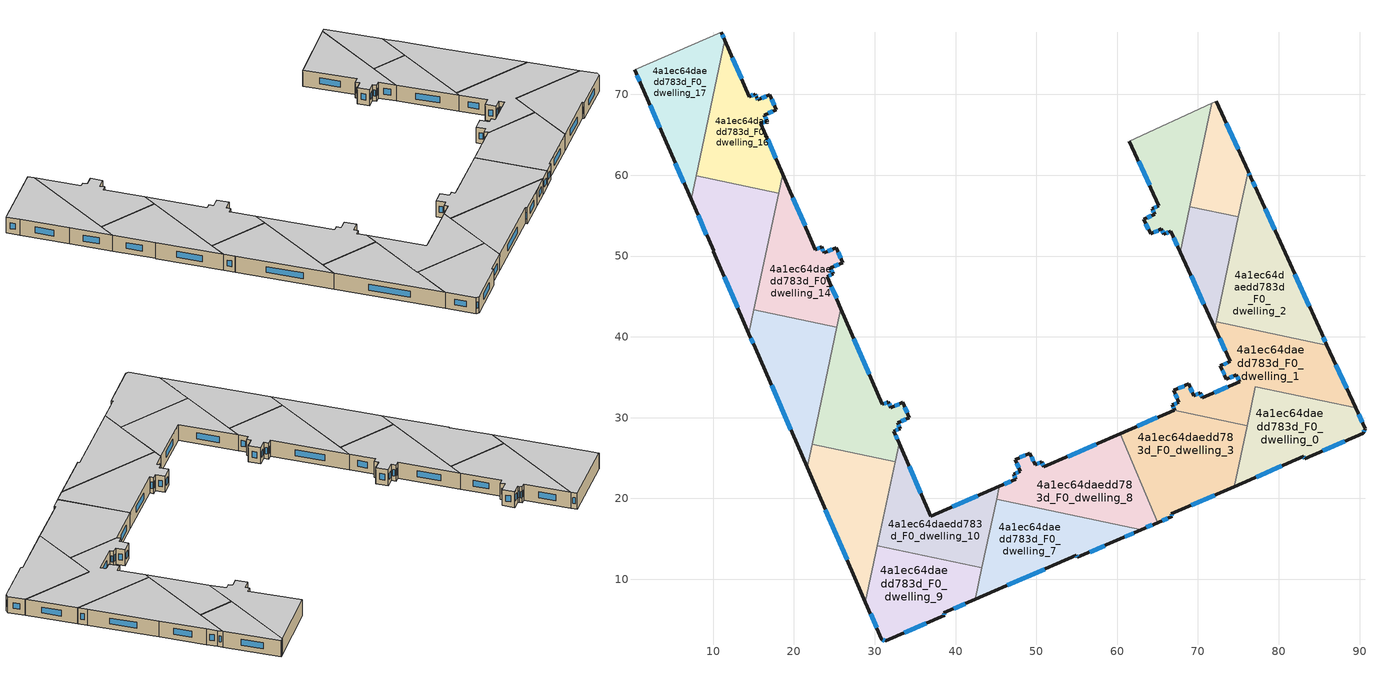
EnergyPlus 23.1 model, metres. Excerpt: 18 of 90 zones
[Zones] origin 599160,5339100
4a1ec64daedd783d_F0_dwelling_0
 floor ground (EU_floor_Construction): 89.51,31.21 90.68,28.65 90.45,28.08 83.2,24.92 83.09,25.2 74.5,21.46 77.12,33.83 z0
 wall outside (EU_wall_Construction): 74.5,21.46 83.09,25.2 83.2,24.92 90.45,28.08 90.68,28.65 89.51,31.21 z0:3
 wall to 4a1ec64daedd783d_F0_dwelling_1 (EU_wall_Construction): 89.51,31.21 77.12,33.83 76.1,29.02 z0:3
 wall to 4a1ec64daedd783d_F0_dwelling_3 (EU_wall_Construction): 76.1,29.02 74.5,21.46 z0:3
 window (EU_Window_Construction): 90.31,29.45 89.88,30.4 / 90.52,28.26 90.61,28.47 / 85.47,25.91 88.18,27.09 / 83.13,25.11 83.17,25.01 / 77.19,22.64 80.4,24.03 z0.94:2.06
 ceiling to 4a1ec64daedd783d_F1_dwelling_0 (EU_floor_Construction): 90.45,28.08 90.68,28.65 89.51,31.21 77.12,33.83 74.5,21.46 83.09,25.2 83.2,24.92 z3
4a1ec64daedd783d_F0_dwelling_1
 floor ground (EU_floor_Construction): 85.96,38.96 89.51,31.21 77.12,33.83 76.1,29.02 67.09,30.93 67.11,30.94 66.84,31.57 67.65,31.92 67.02,33.37 68.85,34.16 69.48,32.72 70.29,33.07 70.56,32.45 75.16,34.44 74.75,35.33 73.53,34.77 72.79,36.39 74.01,36.95 72.1,41.12 72.26,41.87 z0
 wall outside (EU_wall_Construction): 72.1,41.12 74.01,36.95 72.79,36.39 73.53,34.77 74.75,35.33 75.16,34.44 70.56,32.45 70.29,33.07 69.48,32.72 68.85,34.16 67.02,33.37 67.65,31.92 66.84,31.57 67.11,30.94 67.09,30.93 / 89.51,31.21 85.96,38.96 z0:3
 wall to 4a1ec64daedd783d_F0_dwelling_2 (EU_wall_Construction): 85.96,38.96 72.26,41.87 z0:3
 wall to 4a1ec64daedd783d_F0_dwelling_3 (EU_wall_Construction): 67.09,30.93 76.1,29.02 z0:3
 wall to 4a1ec64daedd783d_F0_dwelling_4 (EU_wall_Construction): 72.26,41.87 72.1,41.12 z0:3
 window (EU_Window_Construction): 67.39,31.81 67.09,31.68 / 67.22,32.91 67.45,32.37 / 68.28,33.91 67.59,33.62 / 69.28,33.17 69.05,33.71 / 70.04,32.96 69.73,32.83 / 70.48,32.64 70.38,32.87 / 73.72,33.82 72,33.07 / 74.88,35.05 75.03,34.72 / 73.92,34.94 74.37,35.15 / 73.02,35.89 73.3,35.28 / 73.62,36.78 73.17,36.57 / 72.69,39.81 73.41,38.26 / 88.4,33.64 87.07,36.53 / 66.92,31.37 67.02,31.14 z0.94:2.06
 ceiling to 4a1ec64daedd783d_F1_dwelling_1 (EU_floor_Construction): 89.51,31.21 85.96,38.96 72.26,41.87 72.1,41.12 74.01,36.95 72.79,36.39 73.53,34.77 74.75,35.33 75.16,34.44 70.56,32.45 70.29,33.07 69.48,32.72 68.85,34.16 67.02,33.37 67.65,31.92 66.84,31.57 67.11,30.94 67.09,30.93 76.1,29.02 77.12,33.83 z3
4a1ec64daedd783d_F0_dwelling_10
 floor ground (EU_floor_Construction): 45.41,21.5 43.27,11.42 30.33,14.16 33.02,26.83 36.92,17.8 z0
 wall outside (EU_wall_Construction): 45.41,21.5 36.92,17.8 33.02,26.83 z0:3
 wall to 4a1ec64daedd783d_F0_dwelling_9 (EU_wall_Construction): 30.33,14.16 43.27,11.42 z0:3
 wall to 4a1ec64daedd783d_F0_dwelling_7 (EU_wall_Construction): 43.27,11.42 45.08,19.92 z0:3
 wall to 4a1ec64daedd783d_F0_dwelling_11 (EU_wall_Construction): 32.53,24.55 30.33,14.16 z0:3
 wall to 4a1ec64daedd783d_F0_dwelling_12 (EU_wall_Construction): 33.02,26.83 32.53,24.55 z0:3
 wall to 4a1ec64daedd783d_F0_dwelling_8 (EU_wall_Construction): 45.08,19.92 45.41,21.5 z0:3
 window (EU_Window_Construction): 42.75,20.34 39.58,18.96 / 35.7,20.63 34.24,24 z0.94:2.06
 ceiling to 4a1ec64daedd783d_F1_dwelling_10 (EU_floor_Construction): 43.27,11.42 45.41,21.5 36.92,17.8 33.02,26.83 30.33,14.16 z3
4a1ec64daedd783d_F0_dwelling_11
 floor ground (EU_floor_Construction): 32.53,24.54 28.85,7.17 21.64,23.85 22.25,26.72 z0
 wall outside (EU_wall_Construction): 21.64,23.85 28.85,7.17 z0:3
 wall to 4a1ec64daedd783d_F0_dwelling_12 (EU_wall_Construction): 32.53,24.54 22.25,26.72 z0:3
 wall to 4a1ec64daedd783d_F0_dwelling_13 (EU_wall_Construction): 22.25,26.72 21.64,23.85 z0:3
 wall to 4a1ec64daedd783d_F0_dwelling_9 (EU_wall_Construction): 28.85,7.17 30.33,14.16 z0:3
 window (EU_Window_Construction): 23.9,18.63 26.59,12.4 z0.94:2.06
 ceiling to 4a1ec64daedd783d_F1_dwelling_11 (EU_floor_Construction): 28.85,7.17 32.53,24.54 22.25,26.72 21.64,23.85 z3
4a1ec64daedd783d_F0_dwelling_12
 floor ground (EU_floor_Construction): 25.81,43.5 30.94,31.64 31.7,31.97 32.01,31.24 33.49,31.88 34.3,30.01 32.82,29.37 33.14,28.64 32.38,28.31 33.02,26.83 32.53,24.54 22.25,26.72 z0
 wall outside (EU_wall_Construction): 33.02,26.83 32.38,28.31 33.14,28.64 32.82,29.37 34.3,30.01 33.49,31.88 32.01,31.24 31.7,31.97 30.94,31.64 25.81,43.5 z0:3
 wall to 4a1ec64daedd783d_F0_dwelling_14 (EU_wall_Construction): 25.81,43.5 25.32,41.2 z0:3
 wall to 4a1ec64daedd783d_F0_dwelling_13 (EU_wall_Construction): 25.32,41.2 22.25,26.73 z0:3
 window (EU_Window_Construction): 31.46,31.87 31.17,31.74 / 31.91,31.47 31.79,31.74 / 33.03,31.68 32.47,31.44 / 34.05,30.59 33.74,31.29 / 33.28,29.57 33.84,29.81 / 33.04,28.87 32.92,29.14 / 32.61,28.41 32.9,28.54 / 32.82,27.3 32.58,27.85 / 29.33,35.36 27.41,39.78 z0.94:2.06
 ceiling to 4a1ec64daedd783d_F1_dwelling_12 (EU_floor_Construction): 32.53,24.54 33.02,26.83 32.38,28.31 33.14,28.64 32.82,29.37 34.3,30.01 33.49,31.88 32.01,31.24 31.7,31.97 30.94,31.64 25.81,43.5 22.25,26.72 z3
4a1ec64daedd783d_F0_dwelling_13
 floor ground (EU_floor_Construction): 25.32,41.2 21.64,23.85 15.24,38.66 15.19,38.63 14.42,40.41 15.05,43.38 z0
 wall outside (EU_wall_Construction): 14.42,40.41 15.19,38.63 15.24,38.66 21.64,23.85 z0:3
 wall to 4a1ec64daedd783d_F0_dwelling_14 (EU_wall_Construction): 25.32,41.2 15.05,43.38 z0:3
 wall to 4a1ec64daedd783d_F0_dwelling_15 (EU_wall_Construction): 15.05,43.38 14.42,40.41 z0:3
 window (EU_Window_Construction): 17.25,34.02 19.63,28.5 / 14.66,39.85 14.95,39.19 z0.94:2.06
 ceiling to 4a1ec64daedd783d_F1_dwelling_13 (EU_floor_Construction): 21.64,23.85 25.32,41.2 15.05,43.38 14.42,40.41 15.19,38.63 15.24,38.66 z3
4a1ec64daedd783d_F0_dwelling_14
 floor ground (EU_floor_Construction): 18.61,60.14 22.65,50.79 23.41,51.12 23.73,50.4 25.2,51.04 26.02,49.16 24.54,48.52 24.85,47.79 24.09,47.47 25.81,43.5 25.32,41.2 15.05,43.38 z0
 wall outside (EU_wall_Construction): 25.81,43.5 24.09,47.47 24.85,47.79 24.54,48.52 26.02,49.16 25.2,51.04 23.73,50.4 23.41,51.12 22.65,50.79 18.61,60.14 z0:3
 wall to 4a1ec64daedd783d_F0_dwelling_16 (EU_wall_Construction): 18.61,60.14 18.11,57.78 z0:3
 wall to 4a1ec64daedd783d_F0_dwelling_15 (EU_wall_Construction): 18.11,57.78 15.05,43.38 z0:3
 window (EU_Window_Construction): 23.17,51.02 22.89,50.9 / 23.63,50.62 23.51,50.9 / 24.74,50.84 24.19,50.6 / 25.76,49.75 25.46,50.45 / 25,48.72 25.55,48.96 / 24.75,48.02 24.63,48.29 / 24.33,47.57 24.61,47.69 / 25.27,44.75 24.63,46.22 / 21.38,53.73 19.88,57.21 z0.94:2.06
 ceiling to 4a1ec64daedd783d_F1_dwelling_14 (EU_floor_Construction): 25.32,41.2 25.81,43.5 24.09,47.47 24.85,47.79 24.54,48.52 26.02,49.16 25.2,51.04 23.73,50.4 23.41,51.12 22.65,50.79 18.61,60.14 15.05,43.38 z3
4a1ec64daedd783d_F0_dwelling_15
 floor ground (EU_floor_Construction): 18.11,57.79 14.42,40.41 10.01,50.61 10.05,50.63 7.26,57.03 7.88,59.96 z0
 wall outside (EU_wall_Construction): 7.26,57.03 10.05,50.63 10.01,50.61 14.42,40.41 z0:3
 wall to 4a1ec64daedd783d_F0_dwelling_16 (EU_wall_Construction): 18.11,57.79 7.88,59.96 z0:3
 wall to 4a1ec64daedd783d_F0_dwelling_17 (EU_wall_Construction): 7.88,59.96 7.26,57.03 z0:3
 window (EU_Window_Construction): 11.39,47.41 13.04,43.6 / 8.13,55.02 9.17,52.64 z0.94:2.06
 ceiling to 4a1ec64daedd783d_F1_dwelling_15 (EU_floor_Construction): 14.42,40.41 18.11,57.79 7.88,59.96 7.26,57.03 10.05,50.63 10.01,50.61 z3
4a1ec64daedd783d_F0_dwelling_16
 floor ground (EU_floor_Construction): 17.02,69.97 17.83,68.09 16.35,67.45 16.66,66.73 15.91,66.4 18.61,60.14 18.11,57.79 7.88,59.96 11.44,76.73 14.46,69.73 15.22,70.05 15.4,69.64 15.54,69.33 z0
 wall outside (EU_wall_Construction): 18.61,60.14 15.91,66.4 16.66,66.73 16.35,67.45 17.83,68.09 17.02,69.97 15.54,69.33 15.4,69.64 15.22,70.05 14.46,69.73 11.44,76.73 z0:3
 wall to 4a1ec64daedd783d_F0_dwelling_17 (EU_wall_Construction): 11.44,76.73 7.88,59.96 z0:3
 window (EU_Window_Construction): 14.99,69.95 14.7,69.83 / 15.35,69.77 15.28,69.92 / 15.5,69.43 15.44,69.54 / 16.55,69.77 16,69.53 / 17.57,68.68 17.27,69.38 / 16.81,67.65 17.36,67.89 / 16.56,66.95 16.45,67.23 / 16.14,66.5 16.43,66.62 / 17.76,62.1 16.75,64.44 / 13.51,71.92 12.39,74.53 z0.94:2.06
 ceiling to 4a1ec64daedd783d_F1_dwelling_16 (EU_floor_Construction): 18.11,57.79 18.61,60.14 15.91,66.4 16.66,66.73 16.35,67.45 17.83,68.09 17.02,69.97 15.54,69.33 15.4,69.64 15.22,70.05 14.46,69.73 11.44,76.73 7.88,59.96 z3
4a1ec64daedd783d_F0_dwelling_17
 floor ground (EU_floor_Construction): 11,77.73 11.44,76.73 7.26,57.03 4.43,63.51 1.18,71.02 0.26,73.04 0.32,73.06 z0
 wall outside (EU_wall_Construction): 11.44,76.73 11,77.73 / 0.26,73.04 1.18,71.02 4.43,63.51 7.26,57.03 z0:3
 wall adiabatic (EU_wall_Construction): 11,77.73 0.32,73.06 0.26,73.04 z0:3
 window (EU_Window_Construction): 11.3,77.04 11.14,77.42 / 5.32,61.48 6.37,59.06 / 2.2,68.67 3.41,65.87 / 0.55,72.41 0.89,71.65 z0.94:2.06
 ceiling to 4a1ec64daedd783d_F1_dwelling_17 (EU_floor_Construction): 7.26,57.03 11.44,76.73 11,77.73 0.32,73.06 0.26,73.04 1.18,71.02 4.43,63.51 z3
4a1ec64daedd783d_F0_dwelling_2
 floor ground (EU_floor_Construction): 77.31,58.03 80.49,51.08 85.3,40.42 85.96,38.96 72.26,41.87 76.2,60.49 76.54,59.75 z0
 wall outside (EU_wall_Construction): 85.96,38.96 85.3,40.42 80.49,51.08 77.31,58.03 76.54,59.75 76.2,60.49 z0:3
 wall to 4a1ec64daedd783d_F0_dwelling_5 (EU_wall_Construction): 76.2,60.49 75.01,54.84 z0:3
 wall to 4a1ec64daedd783d_F0_dwelling_4 (EU_wall_Construction): 75.01,54.84 72.26,41.87 z0:3
 window (EU_Window_Construction): 77.07,58.57 76.78,59.21 / 79.49,53.26 78.31,55.85 / 83.79,43.76 82,47.74 / 85.75,39.42 85.51,39.96 / 76.44,59.98 76.31,60.26 z0.94:2.06
 ceiling to 4a1ec64daedd783d_F1_dwelling_2 (EU_floor_Construction): 85.96,38.96 85.3,40.42 80.49,51.08 77.31,58.03 76.54,59.75 76.2,60.49 72.26,41.87 z3
4a1ec64daedd783d_F0_dwelling_3
 floor ground (EU_floor_Construction): 76.1,29.02 74.5,21.46 66.7,18.08 66.8,17.79 65.01,17.01 60.41,28.02 67.09,30.93 z0
 wall outside (EU_wall_Construction): 65.01,17.01 66.8,17.79 66.7,18.08 74.5,21.46 / 67.09,30.93 60.41,28.02 z0:3
 wall to 4a1ec64daedd783d_F0_dwelling_8 (EU_wall_Construction): 60.41,28.02 65.01,17.01 z0:3
 window (EU_Window_Construction): 69.14,19.14 72.05,20.4 / 66.77,17.88 66.73,17.99 / 65.57,17.25 66.24,17.54 / 65,30.02 62.5,28.94 z0.94:2.06
 ceiling to 4a1ec64daedd783d_F1_dwelling_3 (EU_floor_Construction): 74.5,21.46 76.1,29.02 67.09,30.93 60.41,28.02 65.01,17.01 66.8,17.79 66.7,18.08 z3
4a1ec64daedd783d_F0_dwelling_4
 floor ground (EU_floor_Construction): 75.01,54.84 72.1,41.12 67.8,50.48 69,56.11 z0
 wall outside (EU_wall_Construction): 67.8,50.48 72.1,41.12 z0:3
 wall to 4a1ec64daedd783d_F0_dwelling_5 (EU_wall_Construction): 75.01,54.84 69,56.11 z0:3
 wall to 4a1ec64daedd783d_F0_dwelling_6 (EU_wall_Construction): 69,56.11 67.8,50.48 z0:3
 window (EU_Window_Construction): 69.15,47.54 70.75,44.05 z0.94:2.06
 ceiling to 4a1ec64daedd783d_F1_dwelling_4 (EU_floor_Construction): 72.1,41.12 75.01,54.84 69,56.11 67.8,50.48 z3
4a1ec64daedd783d_F0_dwelling_5
 floor ground (EU_floor_Construction): 72.26,69.16 76.2,60.49 75.01,54.84 69,56.11 71.71,68.92 72.14,69.11 z0
 wall outside (EU_wall_Construction): 76.2,60.49 72.26,69.16 z0:3
 wall adiabatic (EU_wall_Construction): 72.26,69.16 72.14,69.11 71.71,68.92 z0:3
 wall to 4a1ec64daedd783d_F0_dwelling_6 (EU_wall_Construction): 71.71,68.92 69,56.11 z0:3
 window (EU_Window_Construction): 74.97,63.21 73.49,66.44 z0.94:2.06
 ceiling to 4a1ec64daedd783d_F1_dwelling_5 (EU_floor_Construction): 75.01,54.84 76.2,60.49 72.26,69.16 72.14,69.11 71.71,68.92 69,56.11 z3
4a1ec64daedd783d_F0_dwelling_6
 floor ground (EU_floor_Construction): 71.71,68.92 67.8,50.48 66.61,53.07 65.79,52.69 65.49,53.36 64.13,52.73 63.29,54.58 64.64,55.2 64.34,55.86 65.16,56.24 61.5,64.23 z0
 wall outside (EU_wall_Construction): 61.5,64.23 65.16,56.24 64.34,55.86 64.64,55.2 63.29,54.58 64.13,52.73 65.49,53.36 65.79,52.69 66.61,53.07 67.8,50.48 z0:3
 wall adiabatic (EU_wall_Construction): 71.71,68.92 61.5,64.23 z0:3
 window (EU_Window_Construction): 63.55,54 63.87,53.31 / 64.22,55 63.71,54.77 / 64.43,55.65 64.55,55.41 / 64.9,56.12 64.6,55.98 / 62.65,61.73 64.01,58.74 / 66.99,52.26 67.43,51.29 / 66.05,52.81 66.36,52.95 / 65.58,53.15 65.7,52.9 / 64.56,52.93 65.06,53.16 z0.94:2.06
 ceiling to 4a1ec64daedd783d_F1_dwelling_6 (EU_floor_Construction): 67.8,50.48 71.71,68.92 61.5,64.23 65.16,56.24 64.34,55.86 64.64,55.2 63.29,54.58 64.13,52.73 65.49,53.36 65.79,52.69 66.61,53.07 z3
4a1ec64daedd783d_F0_dwelling_7
 floor ground (EU_floor_Construction): 62.98,16.13 59.98,14.82 55.07,12.7 54.97,12.97 42.45,7.52 45.07,19.92 z0
 wall outside (EU_wall_Construction): 42.45,7.52 54.97,12.97 55.07,12.7 59.98,14.82 62.98,16.13 z0:3
 wall to 4a1ec64daedd783d_F0_dwelling_8 (EU_wall_Construction): 62.98,16.13 45.07,19.92 z0:3
 wall to 4a1ec64daedd783d_F0_dwelling_9 (EU_wall_Construction): 43.27,11.42 42.45,7.52 z0:3
 window (EU_Window_Construction): 60.92,15.23 62.04,15.72 / 56.61,13.36 58.44,14.16 / 55,12.89 55.04,12.79 / 46.37,9.23 51.04,11.27 z0.94:2.06
 ceiling to 4a1ec64daedd783d_F1_dwelling_7 (EU_floor_Construction): 59.98,14.82 62.98,16.13 45.07,19.92 42.45,7.52 54.97,12.97 55.07,12.7 z3
4a1ec64daedd783d_F0_dwelling_8
 floor ground (EU_floor_Construction): 60.41,28.02 65.01,17.01 62.98,16.13 45.07,19.92 45.41,21.5 47.47,22.39 47.2,23.02 48.01,23.37 47.38,24.82 49.21,25.62 49.84,24.17 50.65,24.52 50.93,23.9 z0
 wall outside (EU_wall_Construction): 60.41,28.02 50.93,23.9 50.65,24.52 49.84,24.17 49.21,25.62 47.38,24.82 48.01,23.37 47.2,23.02 47.47,22.39 45.41,21.5 / 62.98,16.13 65.01,17.01 z0:3
 window (EU_Window_Construction): 48.64,25.37 47.95,25.07 / 49.64,24.62 49.41,25.16 / 50.4,24.41 50.09,24.28 / 50.84,24.09 50.74,24.33 / 57.44,26.73 53.9,25.19 / 63.62,16.4 64.38,16.73 / 46.82,22.11 46.05,21.78 / 47.28,22.82 47.38,22.59 / 47.75,23.26 47.45,23.13 / 47.58,24.37 47.81,23.83 z0.94:2.06
 ceiling to 4a1ec64daedd783d_F1_dwelling_8 (EU_floor_Construction): 65.01,17.01 60.41,28.02 50.93,23.9 50.65,24.52 49.84,24.17 49.21,25.62 47.38,24.82 48.01,23.37 47.2,23.02 47.47,22.39 45.41,21.5 45.07,19.92 62.98,16.13 z3
4a1ec64daedd783d_F0_dwelling_9
 floor ground (EU_floor_Construction): 43.27,11.42 42.45,7.52 38.57,5.84 38.66,5.54 31.38,2.36 30.85,2.54 28.85,7.17 30.33,14.16 z0
 wall outside (EU_wall_Construction): 28.85,7.17 30.85,2.54 31.38,2.36 38.66,5.54 38.57,5.84 42.45,7.52 z0:3
 window (EU_Window_Construction): 39.78,6.37 41.23,6.99 / 38.63,5.63 38.6,5.74 / 33.66,3.35 36.38,4.54 / 31.02,2.48 31.21,2.41 / 29.47,5.72 30.22,3.99 z0.94:2.06
 ceiling to 4a1ec64daedd783d_F1_dwelling_9 (EU_floor_Construction): 42.45,7.52 43.27,11.42 30.33,14.16 28.85,7.17 30.85,2.54 31.38,2.36 38.66,5.54 38.57,5.84 z3
[Building]
EU S2 Campaign: North Axis=0; Terrain=City; Solar Distribution=FullExterior
[Site:Location]
Vienna: Latitude=48; Longitude=16.5; Time Zone=1; Elevation=183
[SizingPeriod:WeatherFileDays]
AnnualSizingPeriod: Begin Month=1; Begin Day of Month=1; End Month=12; End Day of Month=31; Day of Week for Start Day=Monday; Use Weather File Daylight Saving Period=No; Use Weather File Rain and Snow Indicators=No
[MATERIAL]
EU_InternalMass_Material: Roughness=MediumRough; Thickness=0.1; Conductivity=1; Density=1800; Specific Heat=900; Thermal Absorptance=0.9; Solar Absorptance=0.7; Visible Absorptance=0.7
[MATERIAL:NOMASS] Roughness=MediumRough; Thermal Absorptance=0.9; Solar Absorptance=0.7; Visible Absorptance=0.7
Name | Thermal Resistance
EU_wall_NoMass | 0.914258
EU_floor_NoMass | 1.09711
[WINDOWMATERIAL:SIMPLEGLAZINGSYSTEM]
EU_Window_SimpleGlazing: UFactor=2.09642; Solar Heat Gain Coefficient=0.65; Visible Transmittance=0.65
[CONSTRUCTION]
EU_wall_Construction: EU_wall_NoMass
EU_floor_Construction: EU_floor_NoMass
EU_Window_Construction: EU_Window_SimpleGlazing
EU_InternalMass_Construction: EU_InternalMass_Material
[ZONE] Type=1; Multiplier=1; Ceiling Height=autocalculate; Floor Area=autocalculate; Part of Total Floor Area=Yes
Name | Volume
4a1ec64daedd783d_F0_dwelling_0 | 325.647
4a1ec64daedd783d_F0_dwelling_1 | 408.702
4a1ec64daedd783d_F0_dwelling_10 | 325.064
4a1ec64daedd783d_F0_dwelling_11 | 326.219
4a1ec64daedd783d_F0_dwelling_12 | 326.174
4a1ec64daedd783d_F0_dwelling_13 | 325.652
4a1ec64daedd783d_F0_dwelling_14 | 325.607
4a1ec64daedd783d_F0_dwelling_15 | 325.638
4a1ec64daedd783d_F0_dwelling_16 | 325.633
4a1ec64daedd783d_F0_dwelling_17 | 325.603
4a1ec64daedd783d_F0_dwelling_2 | 400.353
4a1ec64daedd783d_F0_dwelling_3 | 418.328
4a1ec64daedd783d_F0_dwelling_4 | 182.31
4a1ec64daedd783d_F0_dwelling_5 | 182.321
4a1ec64daedd783d_F0_dwelling_6 | 273.592
4a1ec64daedd783d_F0_dwelling_7 | 345.525
4a1ec64daedd783d_F0_dwelling_8 | 393.91
4a1ec64daedd783d_F0_dwelling_9 | 325.06
[INTERNALMASS] Construction=EU_InternalMass_Construction
Name | Zone or ZoneList | Surface Area
4a1ec64daedd783d_F0_dwelling_0_EU_InternalMass | 4a1ec64daedd783d_F0_dwelling_0 | 108.548
4a1ec64daedd783d_F0_dwelling_1_EU_InternalMass | 4a1ec64daedd783d_F0_dwelling_1 | 136.229
4a1ec64daedd783d_F0_dwelling_2_EU_InternalMass | 4a1ec64daedd783d_F0_dwelling_2 | 133.452
4a1ec64daedd783d_F0_dwelling_3_EU_InternalMass | 4a1ec64daedd783d_F0_dwelling_3 | 139.453
4a1ec64daedd783d_F0_dwelling_4_EU_InternalMass | 4a1ec64daedd783d_F0_dwelling_4 | 60.7695
4a1ec64daedd783d_F0_dwelling_5_EU_InternalMass | 4a1ec64daedd783d_F0_dwelling_5 | 60.7738
4a1ec64daedd783d_F0_dwelling_6_EU_InternalMass | 4a1ec64daedd783d_F0_dwelling_6 | 91.195
4a1ec64daedd783d_F0_dwelling_7_EU_InternalMass | 4a1ec64daedd783d_F0_dwelling_7 | 115.174
4a1ec64daedd783d_F0_dwelling_8_EU_InternalMass | 4a1ec64daedd783d_F0_dwelling_8 | 131.295
4a1ec64daedd783d_F0_dwelling_9_EU_InternalMass | 4a1ec64daedd783d_F0_dwelling_9 | 108.354
4a1ec64daedd783d_F0_dwelling_10_EU_InternalMass | 4a1ec64daedd783d_F0_dwelling_10 | 108.354
4a1ec64daedd783d_F0_dwelling_11_EU_InternalMass | 4a1ec64daedd783d_F0_dwelling_11 | 108.738
4a1ec64daedd783d_F0_dwelling_12_EU_InternalMass | 4a1ec64daedd783d_F0_dwelling_12 | 108.725
4a1ec64daedd783d_F0_dwelling_13_EU_InternalMass | 4a1ec64daedd783d_F0_dwelling_13 | 108.552
4a1ec64daedd783d_F0_dwelling_14_EU_InternalMass | 4a1ec64daedd783d_F0_dwelling_14 | 108.534
4a1ec64daedd783d_F0_dwelling_15_EU_InternalMass | 4a1ec64daedd783d_F0_dwelling_15 | 108.547
4a1ec64daedd783d_F0_dwelling_16_EU_InternalMass | 4a1ec64daedd783d_F0_dwelling_16 | 108.544
4a1ec64daedd783d_F0_dwelling_17_EU_InternalMass | 4a1ec64daedd783d_F0_dwelling_17 | 108.534
[OTHEREQUIPMENT] Fuel Type=Electricity; Design Level Calculation Method=Watts/Area; Power per Zone Floor Area=1; Fraction Latent=0; Fraction Radiant=0; Fraction Lost=0; Carbon Dioxide Generation Rate=0; EndUse Subcategory=EU_Step8_InternalGains
Name | Zone or ZoneList or Space or SpaceList | Schedule
EU_Step8_InternalGain_4a1ec64daedd783d_F0_dwelling_0_f000 | 4a1ec64daedd783d_F0_dwelling_0 | EU_Step8_GainSchedule_4a1ec64daedd783d_F0_dwelling_0_f000
EU_Step8_InternalGain_4a1ec64daedd783d_F0_dwelling_1_f000 | 4a1ec64daedd783d_F0_dwelling_1 | EU_Step8_GainSchedule_4a1ec64daedd783d_F0_dwelling_1_f000
EU_Step8_InternalGain_4a1ec64daedd783d_F0_dwelling_2_f000 | 4a1ec64daedd783d_F0_dwelling_2 | EU_Step8_GainSchedule_4a1ec64daedd783d_F0_dwelling_2_f000
EU_Step8_InternalGain_4a1ec64daedd783d_F0_dwelling_3_f000 | 4a1ec64daedd783d_F0_dwelling_3 | EU_Step8_GainSchedule_4a1ec64daedd783d_F0_dwelling_3_f000
EU_Step8_InternalGain_4a1ec64daedd783d_F0_dwelling_4_f000 | 4a1ec64daedd783d_F0_dwelling_4 | EU_Step8_GainSchedule_4a1ec64daedd783d_F0_dwelling_4_f000
EU_Step8_InternalGain_4a1ec64daedd783d_F0_dwelling_5_f000 | 4a1ec64daedd783d_F0_dwelling_5 | EU_Step8_GainSchedule_4a1ec64daedd783d_F0_dwelling_5_f000
EU_Step8_InternalGain_4a1ec64daedd783d_F0_dwelling_6_f000 | 4a1ec64daedd783d_F0_dwelling_6 | EU_Step8_GainSchedule_4a1ec64daedd783d_F0_dwelling_6_f000
EU_Step8_InternalGain_4a1ec64daedd783d_F0_dwelling_7_f000 | 4a1ec64daedd783d_F0_dwelling_7 | EU_Step8_GainSchedule_4a1ec64daedd783d_F0_dwelling_7_f000
EU_Step8_InternalGain_4a1ec64daedd783d_F0_dwelling_8_f000 | 4a1ec64daedd783d_F0_dwelling_8 | EU_Step8_GainSchedule_4a1ec64daedd783d_F0_dwelling_8_f000
EU_Step8_InternalGain_4a1ec64daedd783d_F0_dwelling_9_f000 | 4a1ec64daedd783d_F0_dwelling_9 | EU_Step8_GainSchedule_4a1ec64daedd783d_F0_dwelling_9_f000
EU_Step8_InternalGain_4a1ec64daedd783d_F0_dwelling_10_f000 | 4a1ec64daedd783d_F0_dwelling_10 | EU_Step8_GainSchedule_4a1ec64daedd783d_F0_dwelling_10_f000
EU_Step8_InternalGain_4a1ec64daedd783d_F0_dwelling_11_f000 | 4a1ec64daedd783d_F0_dwelling_11 | EU_Step8_GainSchedule_4a1ec64daedd783d_F0_dwelling_11_f000
EU_Step8_InternalGain_4a1ec64daedd783d_F0_dwelling_12_f000 | 4a1ec64daedd783d_F0_dwelling_12 | EU_Step8_GainSchedule_4a1ec64daedd783d_F0_dwelling_12_f000
EU_Step8_InternalGain_4a1ec64daedd783d_F0_dwelling_13_f000 | 4a1ec64daedd783d_F0_dwelling_13 | EU_Step8_GainSchedule_4a1ec64daedd783d_F0_dwelling_13_f000
EU_Step8_InternalGain_4a1ec64daedd783d_F0_dwelling_14_f000 | 4a1ec64daedd783d_F0_dwelling_14 | EU_Step8_GainSchedule_4a1ec64daedd783d_F0_dwelling_14_f000
EU_Step8_InternalGain_4a1ec64daedd783d_F0_dwelling_15_f000 | 4a1ec64daedd783d_F0_dwelling_15 | EU_Step8_GainSchedule_4a1ec64daedd783d_F0_dwelling_15_f000
EU_Step8_InternalGain_4a1ec64daedd783d_F0_dwelling_16_f000 | 4a1ec64daedd783d_F0_dwelling_16 | EU_Step8_GainSchedule_4a1ec64daedd783d_F0_dwelling_16_f000
EU_Step8_InternalGain_4a1ec64daedd783d_F0_dwelling_17_f000 | 4a1ec64daedd783d_F0_dwelling_17 | EU_Step8_GainSchedule_4a1ec64daedd783d_F0_dwelling_17_f000
[ZONEVENTILATION:DESIGNFLOWRATE] Schedule=EU_AlwaysOn; Design Flow Rate Calculation Method=AirChanges/Hour; Air Changes per Hour=0.546891; Ventilation Type=Natural; Fan Pressure Rise=0; Fan Total Efficiency=1; Constant Term Coefficient=1; Temperature Term Coefficient=0; Velocity Term Coefficient=0; Velocity Squared Term Coefficient=0; Minimum Indoor Temperature=-100; Maximum Indoor Temperature=100; Delta Temperature=-100; Minimum Outdoor Temperature=-100; Maximum Outdoor Temperature=100; Maximum Wind Speed=40
Name | Zone or ZoneList or Space or SpaceList
EU_ConstantAir_4a1ec64daedd783d_F0_dwelling_0 | 4a1ec64daedd783d_F0_dwelling_0
EU_ConstantAir_4a1ec64daedd783d_F0_dwelling_1 | 4a1ec64daedd783d_F0_dwelling_1
EU_ConstantAir_4a1ec64daedd783d_F0_dwelling_2 | 4a1ec64daedd783d_F0_dwelling_2
EU_ConstantAir_4a1ec64daedd783d_F0_dwelling_3 | 4a1ec64daedd783d_F0_dwelling_3
EU_ConstantAir_4a1ec64daedd783d_F0_dwelling_4 | 4a1ec64daedd783d_F0_dwelling_4
EU_ConstantAir_4a1ec64daedd783d_F0_dwelling_5 | 4a1ec64daedd783d_F0_dwelling_5
EU_ConstantAir_4a1ec64daedd783d_F0_dwelling_6 | 4a1ec64daedd783d_F0_dwelling_6
EU_ConstantAir_4a1ec64daedd783d_F0_dwelling_7 | 4a1ec64daedd783d_F0_dwelling_7
EU_ConstantAir_4a1ec64daedd783d_F0_dwelling_8 | 4a1ec64daedd783d_F0_dwelling_8
EU_ConstantAir_4a1ec64daedd783d_F0_dwelling_9 | 4a1ec64daedd783d_F0_dwelling_9
EU_ConstantAir_4a1ec64daedd783d_F0_dwelling_10 | 4a1ec64daedd783d_F0_dwelling_10
EU_ConstantAir_4a1ec64daedd783d_F0_dwelling_11 | 4a1ec64daedd783d_F0_dwelling_11
EU_ConstantAir_4a1ec64daedd783d_F0_dwelling_12 | 4a1ec64daedd783d_F0_dwelling_12
EU_ConstantAir_4a1ec64daedd783d_F0_dwelling_13 | 4a1ec64daedd783d_F0_dwelling_13
EU_ConstantAir_4a1ec64daedd783d_F0_dwelling_14 | 4a1ec64daedd783d_F0_dwelling_14
EU_ConstantAir_4a1ec64daedd783d_F0_dwelling_15 | 4a1ec64daedd783d_F0_dwelling_15
EU_ConstantAir_4a1ec64daedd783d_F0_dwelling_16 | 4a1ec64daedd783d_F0_dwelling_16
EU_ConstantAir_4a1ec64daedd783d_F0_dwelling_17 | 4a1ec64daedd783d_F0_dwelling_17
[HVACTEMPLATE:THERMOSTAT] Constant Heating Setpoint=20; Constant Cooling Setpoint=50
EU_HeatOnly_4a1ec64daedd783d_F0_dwelling_0; EU_HeatOnly_4a1ec64daedd783d_F0_dwelling_1; EU_HeatOnly_4a1ec64daedd783d_F0_dwelling_2; EU_HeatOnly_4a1ec64daedd783d_F0_dwelling_3; EU_HeatOnly_4a1ec64daedd783d_F0_dwelling_4; EU_HeatOnly_4a1ec64daedd783d_F0_dwelling_5; EU_HeatOnly_4a1ec64daedd783d_F0_dwelling_6; EU_HeatOnly_4a1ec64daedd783d_F0_dwelling_7; EU_HeatOnly_4a1ec64daedd783d_F0_dwelling_8; EU_HeatOnly_4a1ec64daedd783d_F0_dwelling_9; EU_HeatOnly_4a1ec64daedd783d_F0_dwelling_10; EU_HeatOnly_4a1ec64daedd783d_F0_dwelling_11; EU_HeatOnly_4a1ec64daedd783d_F0_dwelling_12; EU_HeatOnly_4a1ec64daedd783d_F0_dwelling_13; EU_HeatOnly_4a1ec64daedd783d_F0_dwelling_14; EU_HeatOnly_4a1ec64daedd783d_F0_dwelling_15; EU_HeatOnly_4a1ec64daedd783d_F0_dwelling_16; EU_HeatOnly_4a1ec64daedd783d_F0_dwelling_17; EU_HeatOnly_4a1ec64daedd783d_F1_dwelling_0; EU_HeatOnly_4a1ec64daedd783d_F1_dwelling_1; EU_HeatOnly_4a1ec64daedd783d_F1_dwelling_2; EU_HeatOnly_4a1ec64daedd783d_F1_dwelling_3; EU_HeatOnly_4a1ec64daedd783d_F1_dwelling_4; EU_HeatOnly_4a1ec64daedd783d_F1_dwelling_5; EU_HeatOnly_4a1ec64daedd783d_F1_dwelling_6; EU_HeatOnly_4a1ec64daedd783d_F1_dwelling_7; EU_HeatOnly_4a1ec64daedd783d_F1_dwelling_8; EU_HeatOnly_4a1ec64daedd783d_F1_dwelling_9; EU_HeatOnly_4a1ec64daedd783d_F1_dwelling_10; EU_HeatOnly_4a1ec64daedd783d_F1_dwelling_11; EU_HeatOnly_4a1ec64daedd783d_F1_dwelling_12; EU_HeatOnly_4a1ec64daedd783d_F1_dwelling_13; EU_HeatOnly_4a1ec64daedd783d_F1_dwelling_14; EU_HeatOnly_4a1ec64daedd783d_F1_dwelling_15; EU_HeatOnly_4a1ec64daedd783d_F1_dwelling_16; EU_HeatOnly_4a1ec64daedd783d_F1_dwelling_17; EU_HeatOnly_4a1ec64daedd783d_F2_dwelling_0; EU_HeatOnly_4a1ec64daedd783d_F2_dwelling_1; EU_HeatOnly_4a1ec64daedd783d_F2_dwelling_2; EU_HeatOnly_4a1ec64daedd783d_F2_dwelling_3; EU_HeatOnly_4a1ec64daedd783d_F2_dwelling_4; EU_HeatOnly_4a1ec64daedd783d_F2_dwelling_5; EU_HeatOnly_4a1ec64daedd783d_F2_dwelling_6; EU_HeatOnly_4a1ec64daedd783d_F2_dwelling_7; EU_HeatOnly_4a1ec64daedd783d_F2_dwelling_8; EU_HeatOnly_4a1ec64daedd783d_F2_dwelling_9; EU_HeatOnly_4a1ec64daedd783d_F2_dwelling_10; EU_HeatOnly_4a1ec64daedd783d_F2_dwelling_11; EU_HeatOnly_4a1ec64daedd783d_F2_dwelling_12; EU_HeatOnly_4a1ec64daedd783d_F2_dwelling_13; EU_HeatOnly_4a1ec64daedd783d_F2_dwelling_14; EU_HeatOnly_4a1ec64daedd783d_F2_dwelling_15; EU_HeatOnly_4a1ec64daedd783d_F2_dwelling_16; EU_HeatOnly_4a1ec64daedd783d_F2_dwelling_17; EU_HeatOnly_4a1ec64daedd783d_F3_dwelling_0; EU_HeatOnly_4a1ec64daedd783d_F3_dwelling_1; EU_HeatOnly_4a1ec64daedd783d_F3_dwelling_2; EU_HeatOnly_4a1ec64daedd783d_F3_dwelling_3; EU_HeatOnly_4a1ec64daedd783d_F3_dwelling_4; EU_HeatOnly_4a1ec64daedd783d_F3_dwelling_5; EU_HeatOnly_4a1ec64daedd783d_F3_dwelling_6; EU_HeatOnly_4a1ec64daedd783d_F3_dwelling_7; EU_HeatOnly_4a1ec64daedd783d_F3_dwelling_8; EU_HeatOnly_4a1ec64daedd783d_F3_dwelling_9; EU_HeatOnly_4a1ec64daedd783d_F3_dwelling_10; EU_HeatOnly_4a1ec64daedd783d_F3_dwelling_11; EU_HeatOnly_4a1ec64daedd783d_F3_dwelling_12; EU_HeatOnly_4a1ec64daedd783d_F3_dwelling_13; EU_HeatOnly_4a1ec64daedd783d_F3_dwelling_14; EU_HeatOnly_4a1ec64daedd783d_F3_dwelling_15; EU_HeatOnly_4a1ec64daedd783d_F3_dwelling_16; EU_HeatOnly_4a1ec64daedd783d_F3_dwelling_17; EU_HeatOnly_4a1ec64daedd783d_F4_dwelling_0; EU_HeatOnly_4a1ec64daedd783d_F4_dwelling_1; EU_HeatOnly_4a1ec64daedd783d_F4_dwelling_2; EU_HeatOnly_4a1ec64daedd783d_F4_dwelling_3; EU_HeatOnly_4a1ec64daedd783d_F4_dwelling_4; EU_HeatOnly_4a1ec64daedd783d_F4_dwelling_5; EU_HeatOnly_4a1ec64daedd783d_F4_dwelling_6; EU_HeatOnly_4a1ec64daedd783d_F4_dwelling_7; EU_HeatOnly_4a1ec64daedd783d_F4_dwelling_8; EU_HeatOnly_4a1ec64daedd783d_F4_dwelling_9; EU_HeatOnly_4a1ec64daedd783d_F4_dwelling_10; EU_HeatOnly_4a1ec64daedd783d_F4_dwelling_11; EU_HeatOnly_4a1ec64daedd783d_F4_dwelling_12; EU_HeatOnly_4a1ec64daedd783d_F4_dwelling_13; EU_HeatOnly_4a1ec64daedd783d_F4_dwelling_14; EU_HeatOnly_4a1ec64daedd783d_F4_dwelling_15; EU_HeatOnly_4a1ec64daedd783d_F4_dwelling_16; EU_HeatOnly_4a1ec64daedd783d_F4_dwelling_17
[HVACTEMPLATE:ZONE:IDEALLOADSAIRSYSTEM] System Availability Schedule=EU_AlwaysOn; Maximum Heating Supply Air Temperature=50; Minimum Cooling Supply Air Temperature=13; Maximum Heating Supply Air Humidity Ratio=0.0156; Minimum Cooling Supply Air Humidity Ratio=0.0077; Heating Limit=NoLimit; Cooling Limit=NoLimit; Heating Availability Schedule=EU_AlwaysOn; Cooling Availability Schedule=EU_CoolingOff; Dehumidification Control Type=ConstantSensibleHeatRatio; Cooling Sensible Heat Ratio=0.7; Dehumidification Setpoint=60; Humidification Control Type=None; Humidification Setpoint=30; Outdoor Air Method=None; Outdoor Air Flow Rate per Person=0.00944; Outdoor Air Flow Rate per Zone Floor Area=0; Outdoor Air Flow Rate per Zone=0; Demand Controlled Ventilation Type=None; Outdoor Air Economizer Type=NoEconomizer; Heat Recovery Type=None; Sensible Heat Recovery Effectiveness=0.7; Latent Heat Recovery Effectiveness=0.65
Name | Template Thermostat
4a1ec64daedd783d_F0_dwelling_0 | EU_HeatOnly_4a1ec64daedd783d_F0_dwelling_0
4a1ec64daedd783d_F0_dwelling_1 | EU_HeatOnly_4a1ec64daedd783d_F0_dwelling_1
4a1ec64daedd783d_F0_dwelling_2 | EU_HeatOnly_4a1ec64daedd783d_F0_dwelling_2
4a1ec64daedd783d_F0_dwelling_3 | EU_HeatOnly_4a1ec64daedd783d_F0_dwelling_3
4a1ec64daedd783d_F0_dwelling_4 | EU_HeatOnly_4a1ec64daedd783d_F0_dwelling_4
4a1ec64daedd783d_F0_dwelling_5 | EU_HeatOnly_4a1ec64daedd783d_F0_dwelling_5
4a1ec64daedd783d_F0_dwelling_6 | EU_HeatOnly_4a1ec64daedd783d_F0_dwelling_6
4a1ec64daedd783d_F0_dwelling_7 | EU_HeatOnly_4a1ec64daedd783d_F0_dwelling_7
4a1ec64daedd783d_F0_dwelling_8 | EU_HeatOnly_4a1ec64daedd783d_F0_dwelling_8
4a1ec64daedd783d_F0_dwelling_9 | EU_HeatOnly_4a1ec64daedd783d_F0_dwelling_9
4a1ec64daedd783d_F0_dwelling_10 | EU_HeatOnly_4a1ec64daedd783d_F0_dwelling_10
4a1ec64daedd783d_F0_dwelling_11 | EU_HeatOnly_4a1ec64daedd783d_F0_dwelling_11
4a1ec64daedd783d_F0_dwelling_12 | EU_HeatOnly_4a1ec64daedd783d_F0_dwelling_12
4a1ec64daedd783d_F0_dwelling_13 | EU_HeatOnly_4a1ec64daedd783d_F0_dwelling_13
4a1ec64daedd783d_F0_dwelling_14 | EU_HeatOnly_4a1ec64daedd783d_F0_dwelling_14
4a1ec64daedd783d_F0_dwelling_15 | EU_HeatOnly_4a1ec64daedd783d_F0_dwelling_15
4a1ec64daedd783d_F0_dwelling_16 | EU_HeatOnly_4a1ec64daedd783d_F0_dwelling_16
4a1ec64daedd783d_F0_dwelling_17 | EU_HeatOnly_4a1ec64daedd783d_F0_dwelling_17
[SIZING:ZONE] Zone Cooling Design Supply Air Temperature Input Method=SupplyAirTemperature; Zone Cooling Design Supply Air Temperature=13; Zone Heating Design Supply Air Temperature Input Method=SupplyAirTemperature; Zone Heating Design Supply Air Temperature=50; Zone Cooling Design Supply Air Humidity Ratio=0.008; Zone Heating Design Supply Air Humidity Ratio=0.008; Cooling Design Air Flow Method=DesignDay; Cooling Design Air Flow Rate=0; Cooling Minimum Air Flow per Zone Floor Area=0.000762; Cooling Minimum Air Flow=0; Cooling Minimum Air Flow Fraction=0.2; Heating Design Air Flow Method=DesignDay; Heating Design Air Flow Rate=0; Heating Maximum Air Flow per Zone Floor Area=0.002032; Heating Maximum Air Flow=0.141576; Heating Maximum Air Flow Fraction=0.3; Account for Dedicated Outdoor Air System=No; Dedicated Outdoor Air System Control Strategy=NeutralSupplyAir; Dedicated Outdoor Air Low Setpoint Temperature for Design=autosize; Dedicated Outdoor Air High Setpoint Temperature for Design=autosize; Zone Load Sizing Method=Sensible Load Only No Latent Load; Zone Latent Cooling Design Supply Air Humidity Ratio Input Method=HumidityRatioDifference; Zone Cooling Design Supply Air Humidity Ratio Difference=0.005; Zone Latent Heating Design Supply Air Humidity Ratio Input Method=HumidityRatioDifference; Zone Humidification Design Supply Air Humidity Ratio Difference=0.005
4a1ec64daedd783d_F0_dwelling_0; 4a1ec64daedd783d_F0_dwelling_1; 4a1ec64daedd783d_F0_dwelling_2; 4a1ec64daedd783d_F0_dwelling_3; 4a1ec64daedd783d_F0_dwelling_4; 4a1ec64daedd783d_F0_dwelling_5; 4a1ec64daedd783d_F0_dwelling_6; 4a1ec64daedd783d_F0_dwelling_7; 4a1ec64daedd783d_F0_dwelling_8; 4a1ec64daedd783d_F0_dwelling_9; 4a1ec64daedd783d_F0_dwelling_10; 4a1ec64daedd783d_F0_dwelling_11; 4a1ec64daedd783d_F0_dwelling_12; 4a1ec64daedd783d_F0_dwelling_13; 4a1ec64daedd783d_F0_dwelling_14; 4a1ec64daedd783d_F0_dwelling_15; 4a1ec64daedd783d_F0_dwelling_16; 4a1ec64daedd783d_F0_dwelling_17
[SCHEDULE:CONSTANT]
Name | Hourly Value
EU_AlwaysOn | 1
EU_CoolingOff | 0
[SCHEDULE:FILE] Column Number=1; Rows to Skip at Top=0; Number of Hours of Data=8760; Column Separator=Comma; Interpolate to Timestep=No; Minutes per Item=60; Adjust Schedule for Daylight Savings=Yes
Name | File
EU_Step8_GainSchedule_4a1ec64daedd783d_F0_dwelling_0_f000 | ../../schedules/4a1ec64daedd783d/4a1ec64daedd783d_F0_dwelling_0_f000_gain.csv
EU_Step8_GainSchedule_4a1ec64daedd783d_F0_dwelling_1_f000 | ../../schedules/4a1ec64daedd783d/4a1ec64daedd783d_F0_dwelling_1_f000_gain.csv
EU_Step8_GainSchedule_4a1ec64daedd783d_F0_dwelling_2_f000 | ../../schedules/4a1ec64daedd783d/4a1ec64daedd783d_F0_dwelling_2_f000_gain.csv
EU_Step8_GainSchedule_4a1ec64daedd783d_F0_dwelling_3_f000 | ../../schedules/4a1ec64daedd783d/4a1ec64daedd783d_F0_dwelling_3_f000_gain.csv
EU_Step8_GainSchedule_4a1ec64daedd783d_F0_dwelling_4_f000 | ../../schedules/4a1ec64daedd783d/4a1ec64daedd783d_F0_dwelling_4_f000_gain.csv
EU_Step8_GainSchedule_4a1ec64daedd783d_F0_dwelling_5_f000 | ../../schedules/4a1ec64daedd783d/4a1ec64daedd783d_F0_dwelling_5_f000_gain.csv
EU_Step8_GainSchedule_4a1ec64daedd783d_F0_dwelling_6_f000 | ../../schedules/4a1ec64daedd783d/4a1ec64daedd783d_F0_dwelling_6_f000_gain.csv
EU_Step8_GainSchedule_4a1ec64daedd783d_F0_dwelling_7_f000 | ../../schedules/4a1ec64daedd783d/4a1ec64daedd783d_F0_dwelling_7_f000_gain.csv
EU_Step8_GainSchedule_4a1ec64daedd783d_F0_dwelling_8_f000 | ../../schedules/4a1ec64daedd783d/4a1ec64daedd783d_F0_dwelling_8_f000_gain.csv
EU_Step8_GainSchedule_4a1ec64daedd783d_F0_dwelling_9_f000 | ../../schedules/4a1ec64daedd783d/4a1ec64daedd783d_F0_dwelling_9_f000_gain.csv
EU_Step8_GainSchedule_4a1ec64daedd783d_F0_dwelling_10_f000 | ../../schedules/4a1ec64daedd783d/4a1ec64daedd783d_F0_dwelling_10_f000_gain.csv
EU_Step8_GainSchedule_4a1ec64daedd783d_F0_dwelling_11_f000 | ../../schedules/4a1ec64daedd783d/4a1ec64daedd783d_F0_dwelling_11_f000_gain.csv
EU_Step8_GainSchedule_4a1ec64daedd783d_F0_dwelling_12_f000 | ../../schedules/4a1ec64daedd783d/4a1ec64daedd783d_F0_dwelling_12_f000_gain.csv
EU_Step8_GainSchedule_4a1ec64daedd783d_F0_dwelling_13_f000 | ../../schedules/4a1ec64daedd783d/4a1ec64daedd783d_F0_dwelling_13_f000_gain.csv
EU_Step8_GainSchedule_4a1ec64daedd783d_F0_dwelling_14_f000 | ../../schedules/4a1ec64daedd783d/4a1ec64daedd783d_F0_dwelling_14_f000_gain.csv
EU_Step8_GainSchedule_4a1ec64daedd783d_F0_dwelling_15_f000 | ../../schedules/4a1ec64daedd783d/4a1ec64daedd783d_F0_dwelling_15_f000_gain.csv
EU_Step8_GainSchedule_4a1ec64daedd783d_F0_dwelling_16_f000 | ../../schedules/4a1ec64daedd783d/4a1ec64daedd783d_F0_dwelling_16_f000_gain.csv
EU_Step8_GainSchedule_4a1ec64daedd783d_F0_dwelling_17_f000 | ../../schedules/4a1ec64daedd783d/4a1ec64daedd783d_F0_dwelling_17_f000_gain.csv
